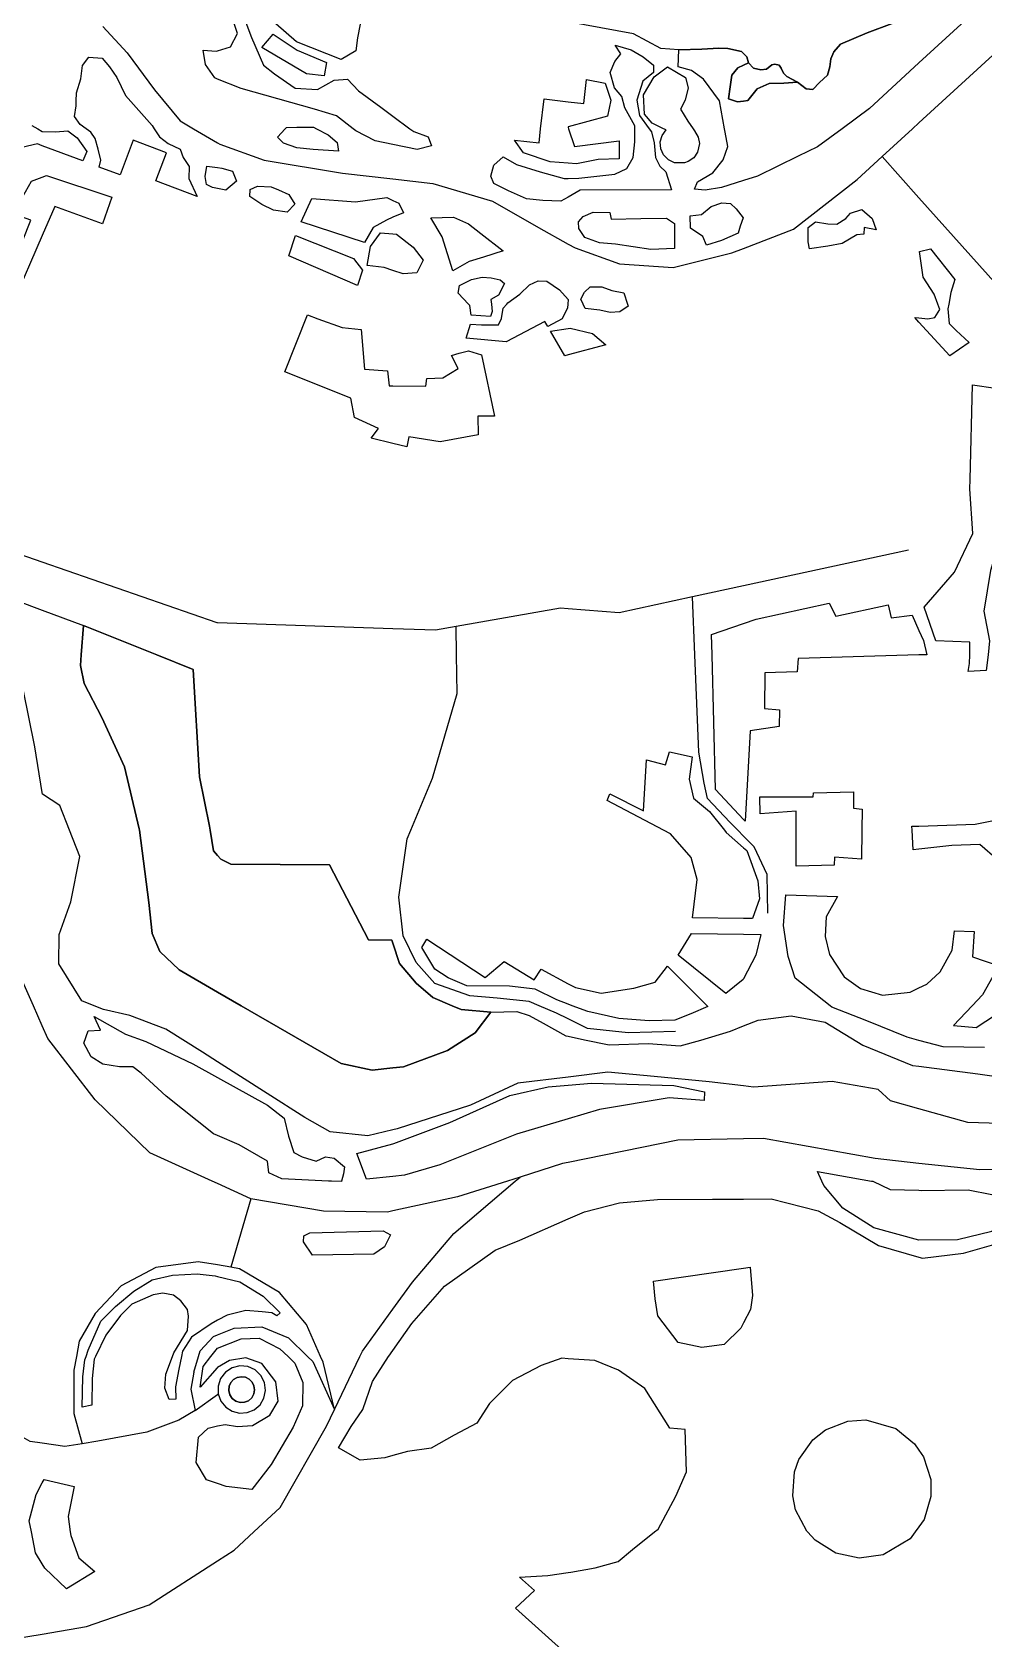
# Model space of a CAD drawing. Header units: millimetres. Extents: x 0 to 1153, y 0 to 888.
# Drawn here: x 268.3 to 431.1, y 311.7 to 586.5 of the extents above; entities that cross this region are included whole.
import ezdxf

# ---------------------------------------------------------------- set-up
doc = ezdxf.new("R2010")
doc.units = ezdxf.units.MM

msp = doc.modelspace()

# ---------------------------------------------------------------- linework, layer by layer
at = {"layer": 'minor_roads'}
for points in [[(418.2086, 497.9014, 3.7428), (390, 491.8123, 4.0293), (381.2449, 489.9224, 4.1709), (368.7127, 487.222, 4.3789), (360, 487.8853, 4.5375), (358.692, 487.9849, 4.5612), (340.8238, 484.8383, 4.8756), (337.2838, 484.2216, 4.94), (330, 484.4677, 5.0736), (300, 485.4812, 5.5013), (299.9128, 485.4842, 5.5022), (270, 495.856, 5.7369), (266.2249, 497.1649, 5.7409), (262.884, 501.0803, 5.7374), (256.9336, 505.3248, 5.7494)], [(394.1184, 435.8444, 4.3487), (394.0387, 442.4427, 4.2377), (391.8262, 447.1528, 4.1782), (390, 449.0104, 4.1633), (389.0271, 450, 4.1663), (387.6658, 451.3847, 4.1848), (383.8473, 455.4638, 4.2341), (383.2393, 458.0451, 4.2282), (382.3289, 463.3712, 4.2086), (381.65, 480, 4.1036), (381.2449, 489.9224, 4.1709)], [(378.3519, 415.5841, 4.8679), (370.2534, 415.3759, 4.9772), (363.3091, 416.0921, 5.0669), (360, 417.7407, 5.1074), (357.9946, 418.7399, 5.1277), (355.0244, 420, 5.1609), (353.3274, 420.72, 5.1741), (347.8277, 421.2793, 5.2359), (343.133, 421.6616, 5.2905), (337.1733, 423.8247, 5.3522), (333.9801, 427.4038, 5.3767), (331.7655, 431.9466, 5.3889), (331.0306, 438.5529, 5.3745), (332.4544, 448.5152, 5.3086), (333.0715, 450, 5.2901), (336.7848, 458.9347, 5.1367), (341.0042, 473.379, 4.926), (340.9, 480, 4.8691), (340.8238, 484.8383, 4.8756)]]:
    msp.add_polyline3d(points, dxfattribs=at)
at = {"layer": 'parks'}
for points in [[(440.4175, 600, 5.0707), (420, 581.2703, 4.8309), (411.5183, 573.4897, 4.8128), (406.8436, 570, 4.8182), (402.6629, 566.8791, 4.8138), (399.3192, 565.3122, 4.8234), (392.3649, 561.9121, 4.8425), (390, 561.1588, 4.8546), (386.2114, 559.9519, 4.8824), (383.3924, 559.4751, 4.909), (381.6046, 559.6734, 4.9321), (382.1235, 560.9401, 4.9415), (384.707, 562.4326, 4.9307), (386.5169, 564.7057, 4.9393), (387.3198, 566.9911, 4.9597), (386.8381, 569.4408, 4.996), (386.7381, 570, 5.0042), (385.8802, 574.7953, 5.0484), (383.1119, 578.49, 5.1017), (381.0757, 579.9457, 5.1308), (378.7896, 580.5682, 5.156), (378.9369, 583.4841, 5.1739), (382.8302, 583.5855, 5.1401), (385.7416, 583.7824, 5.1158), (387.2835, 583.7358, 5.1019), (389.6425, 583.1961, 5.0768), (390, 582.8503, 5.0709), (390.5667, 582.3021, 5.0624), (390.8261, 581.2861, 5.0524), (390, 580.9014, 5.0557), (389.0177, 580.4439, 5.0612), (387.9794, 579.1835, 5.0611), (387.6991, 577.1613, 5.0484), (387.4186, 575.1205, 5.0357), (388.9466, 574.5908, 5.0167), (390, 574.7309, 5.0074), (390.7397, 574.8292, 5.002), (392.2986, 576.8452, 5.0052), (394.3556, 577.7588, 4.9961), (396.9056, 577.8114, 4.976), (399.1935, 577.988, 4.9592), (400.6815, 576.7992, 4.9364), (401.8152, 576.7018, 4.9262), (402.9566, 577.9052, 4.9283), (404.3705, 579.161, 4.9291), (404.7717, 580.615, 4.9401), (404.9236, 581.9326, 4.9518), (405.4499, 583.1528, 4.9598), (406.6011, 584.4954, 4.9647), (411.116, 586.4291, 4.9527), (415.387, 588.0219, 4.9407)], [(325.3621, 592.916, 5.513), (323.9219, 585.5464, 5.511), (323.6634, 583.3473, 5.5098), (321.168, 581.8723, 5.5191), (313.508, 584.8459, 5.555), (309.9652, 587.9368, 5.5725)], [(297.5151, 583.4328, 5.6295), (299.7665, 583.2475, 5.6138), (300, 583.3209, 5.6122), (302.2134, 584.0168, 5.603), (303.3836, 586.2699, 5.5993), (302.5979, 588.6954, 5.604)], [(304.651, 588.6239, 5.5953), (305.7968, 585.5808, 5.5886), (307.8336, 580.8914, 5.5767), (309.7658, 579.4184, 5.5671), (313.3004, 576.9688, 5.5495), (317.1174, 576.718, 5.5321), (319.9501, 578.3283, 5.521), (322.2215, 578.4679, 5.511), (324.0833, 576.4661, 5.5006), (327.9416, 573.6873, 5.48), (330, 572.1568, 5.4688), (332.9008, 570, 5.4482), (333.5571, 569.512, 5.4406), (336.0158, 568.6273, 5.4186), (336.5962, 567.0591, 5.403), (334.1592, 566.4476, 5.4142), (330, 567.3017, 5.4472), (326.9445, 567.9291, 5.4661), (323.6726, 569.6321, 5.4931), (323.1984, 570, 5.4978), (320.3632, 572.1998, 5.5131), (316.5888, 573.3328, 5.5315), (304.0207, 576.8772, 5.591), (300, 578.5002, 5.6098), (299.5114, 578.6975, 5.6131), (297.9166, 580.9655, 5.625), (297.5151, 583.4328, 5.6295)], [(307.5588, 583.924, 5.5799), (309.5206, 586.2046, 5.5731), (313.6349, 583.4506, 5.5533), (318.66, 581.336, 5.5296), (318.2405, 579.0366, 5.5293), (315.2159, 579.3893, 5.543), (307.5588, 583.924, 5.5799)], [(346.755, 561.8901, 5.2938), (347.2811, 563.7514, 5.3061), (348.8328, 565.1728, 5.308), (351.1186, 563.8721, 5.2814), (355.1954, 562.6332, 5.2426), (359.2893, 561.4869, 5.2038), (360, 561.5017, 5.199), (361.8314, 561.5397, 5.1786), (367.9695, 562.2271, 5.1164), (370.0355, 563.2148, 5.1038), (371.0891, 565.079, 5.1124), (371.3696, 567.7796, 5.1388), (371.3966, 570, 5.1628), (371.4026, 570.4924, 5.1656), (369.6659, 573.5799, 5.2007), (369.1702, 575.5373, 5.2165), (367.8932, 576.993, 5.2368), (367.1739, 579.6221, 5.2576), (367.9477, 581.4804, 5.2605), (368.9951, 582.8336, 5.2585), (368.0059, 584.2952, 5.2752), (370.7851, 583.4809, 5.2462), (372.8244, 582.2761, 5.2209), (374.5977, 580.8886, 5.1965), (374.5823, 579.6158, 5.1888), (372.7821, 578.1323, 5.1967), (371.7119, 574.9024, 5.1881), (372.2076, 572.2853, 5.1679), (373.8252, 570, 5.1377), (374.2111, 569.4548, 5.1276), (374.6997, 567.5719, 5.1012), (374.9095, 565.1069, 5.071), (375.6742, 563.583, 5.0452), (376.6695, 562.6231, 5.0231), (377.6553, 559.5634, 4.9764), (362.0544, 559.502, 5.156), (360, 558.3238, 5.1685), (358.7225, 557.5912, 5.1707), (355.647, 557.7029, 5.194), (352.8456, 558.0064, 5.217), (349.7855, 559.3909, 5.2512), (347.2509, 560.6111, 5.2795), (346.755, 561.8901, 5.2938)], [(275.5274, 572.0943, 5.7509), (275.7896, 573.9403, 5.7543), (275.8231, 574.7204, 5.7562), (275.8406, 576.1604, 5.76), (276.6125, 578.5205, 5.7613), (276.896, 580.8029, 5.7653), (277.9524, 582.2396, 5.7618), (280.2597, 582.0443, 5.7457), (281.4966, 580.5797, 5.7341), (282.7536, 578.7897, 5.7221), (284.2506, 575.7144, 5.7064), (288.7914, 570.5672, 5.6704), (289.1578, 570, 5.6675), (290.0621, 568.6004, 5.6558), (291.5671, 567.4856, 5.6417), (293.6174, 566.5315, 5.6249), (294.1113, 565.0852, 5.6147), (295.1154, 563.5398, 5.6007), (295.0907, 561.5052, 5.5906), (296.5233, 558.3842, 5.5653), (289.4191, 561.0631, 5.6247), (291.26, 565.8911, 5.6359), (285.5798, 568.0323, 5.6794), (283.3099, 562.1037, 5.6682), (279.7139, 563.4483, 5.6961), (280.0483, 564.6522, 5.6987), (279.5516, 566.5259, 5.709), (279.0618, 568.316, 5.7187), (278.2921, 569.4218, 5.7273), (277.4995, 570, 5.734), (276.5176, 570.7164, 5.7415), (275.5274, 572.0943, 5.7509)], [(372.8497, 575.8085, 5.1823), (374.6769, 578.8527, 5.1833), (376.9997, 580.5899, 5.1726), (380.0467, 578.7874, 5.1325), (380.5363, 576.9881, 5.1157), (379.999, 574.8668, 5.1066), (379.2134, 573.3524, 5.1042), (380.4672, 571.3022, 5.0778), (381.3462, 570, 5.0599), (381.6055, 569.6158, 5.0526), (382.2244, 568.5862, 5.0336), (382.4424, 567.4499, 5.0174), (382.1289, 565.9856, 5.0029), (381.4541, 565.046, 4.9988), (380.495, 564.3793, 5.0013), (379.909, 564.1634, 5.0052), (378.1831, 564.1937, 5.0246), (377.1263, 564.699, 5.0421), (376.3052, 565.5267, 5.0606), (375.8225, 566.5826, 5.0779), (375.7407, 567.7451, 5.0921), (376.066, 568.8654, 5.1015), (376.7327, 569.7958, 5.1053), (376.31, 570, 5.112), (374.3253, 570.9587, 5.1384), (373.0654, 572.5072, 5.1605), (372.8497, 575.8085, 5.1823)], [(350.778, 568.0669, 5.3207), (354.9918, 567.579, 5.2894), (355.2706, 570, 5.3099), (355.8584, 575.1043, 5.3271), (360, 574.63, 5.3017), (362.666, 574.3247, 5.274), (363.1315, 578.4261, 5.2894), (366.2963, 577.7744, 5.2562), (367.2761, 574.882, 5.2315), (366.7318, 572.1753, 5.2225), (360, 570.3368, 5.2822), (359.9562, 570.3249, 5.2824), (360, 570.192, 5.2816), (360.0634, 570, 5.28), (361.0584, 566.9849, 5.2404), (368.7339, 567.9138, 5.1682), (368.6968, 564.8572, 5.1361), (365.1147, 564.7148, 5.1739), (361.4141, 564.0257, 5.2077), (360, 564.116, 5.2241), (356.9181, 564.3127, 5.2466), (352.334, 565.8923, 5.2913), (350.778, 568.0669, 5.3207)], [(268.2283, 570.5756, 5.7956), (269.2252, 570, 5.7842), (270, 569.5526, 5.7754), (270.0695, 569.5125, 5.7749), (272.243, 569.486, 5.7623), (274.3626, 569.6275, 5.7506), (275.9629, 568.4744, 5.7374), (277.6445, 566.1124, 5.7188), (276.9534, 564.4854, 5.7171), (270, 567.097, 5.7678), (269.1808, 567.4047, 5.7765), (266.5117, 566.7681, 5.7994)], [(310.2409, 568.5409, 5.5493), (311.5901, 570, 5.5517), (311.7958, 570.2225, 5.551), (313.5869, 570.2936, 5.5427), (316.3996, 570.2595, 5.5296), (316.9017, 570, 5.527), (318.941, 568.9463, 5.5108), (320.4598, 567.6548, 5.4952), (320.6971, 566.1373, 5.4841), (316.3532, 566.441, 5.5071), (313.5436, 566.7353, 5.5225), (311.2514, 567.5158, 5.5383), (310.2409, 568.5409, 5.5493)], [(297.8758, 561.8244, 5.5745), (298.1611, 563.605, 5.5822), (300, 563.3772, 5.5695), (300.7386, 563.2856, 5.5653), (302.5462, 562.7433, 5.5532), (303.2444, 561.0065, 5.54), (301.4358, 559.4953, 5.5409), (300, 559.7742, 5.5499), (299.1396, 559.9414, 5.5564), (298.123, 560.4648, 5.5657), (297.8758, 561.8244, 5.5745)], [(256.0392, 534.9587, 5.781), (259.6417, 533.4932, 5.7538), (262.2615, 540, 5.7418), (268.0555, 554.3909, 5.745), (265.0394, 555.4404, 5.7742), (266.6488, 558.32, 5.77), (268.136, 561.0059, 5.7657), (270, 561.7247, 5.7512), (270.7054, 561.9968, 5.7476), (281.9051, 558.3018, 5.6617), (280.3151, 553.7308, 5.6544), (272.1676, 556.7104, 5.7211), (270, 551.7137, 5.7203), (264.9185, 540, 5.722), (261.7581, 532.7148, 5.7382), (260.332, 529.1361, 5.7441), (257.5428, 531.1028, 5.7652), (256.0392, 534.9587, 5.781)], [(305.5224, 558.4049, 5.5133), (305.5528, 559.5939, 5.52), (306.8226, 560.1732, 5.5168), (309.1468, 560.052, 5.504), (310.4192, 559.5348, 5.4943), (312.1919, 558.7513, 5.4804), (313.203, 557.1222, 5.465), (311.9071, 555.707, 5.4633), (309.5859, 556.0697, 5.478), (307.5755, 557.0233, 5.4944), (305.5224, 558.4049, 5.5133)], [(314.3167, 554.0702, 5.4401), (316.1478, 558.0899, 5.4554), (323.5812, 557.5071, 5.4123), (328.9367, 558.2412, 5.389), (330, 557.7346, 5.3798), (331.0185, 557.2495, 5.369), (331.8139, 555.623, 5.3515), (330, 554.8496, 5.3595), (328.8897, 554.3762, 5.3623), (326.6046, 553.1124, 5.3661), (325.1189, 550.5473, 5.3569), (314.3167, 554.0702, 5.4401)], [(361.7405, 554.0607, 5.1063), (362.5514, 555.0172, 5.1059), (364.2621, 555.7119, 5.0922), (367.0988, 555.6775, 5.0578), (367.3249, 554.5597, 5.0434), (372.4249, 554.6557, 4.9826), (376.7969, 554.6862, 4.9299), (378.1686, 553.7868, 4.9027), (378.1886, 549.5122, 4.8524), (374.1503, 549.3197, 4.9016), (368.0882, 550.2854, 4.989), (365.3412, 550.4674, 5.0256), (362.835, 551.3899, 5.0664), (361.8067, 552.9263, 5.0943), (361.7405, 554.0607, 5.1063)], [(380.854, 555.1201, 4.8859), (382.7907, 555.3382, 4.8652), (384.4294, 556.6842, 4.8623), (386.2991, 557.3026, 4.8479), (387.7523, 557.2014, 4.8294), (388.7085, 556.307, 4.8065), (389.9045, 554.7593, 4.772), (389.3994, 553.3159, 4.7593), (389.0651, 552.112, 4.7478), (386.2208, 550.8642, 4.7673), (383.6219, 550.0781, 4.7902), (382.9924, 551.5446, 4.8162), (380.9005, 553.0195, 4.8601), (380.854, 555.1201, 4.8859)], [(401.0193, 550.6566, 4.6108), (401.0651, 553.1091, 4.6434), (402.2834, 554.0607, 4.6445), (404.389, 553.7099, 4.6197), (405.9228, 553.6541, 4.6043), (407.4692, 554.6389, 4.603), (408.2875, 555.5581, 4.6077), (410.2371, 556.1756, 4.5977), (412.0088, 554.6581, 4.56), (412.6722, 552.6894, 4.5265), (410.6313, 553.1044, 4.5518), (410.5934, 551.9527, 4.5363), (409.3693, 551.8468, 4.5466), (406.8416, 550.3443, 4.5504), (404.4149, 549.9184, 4.5681), (401.2444, 549.4459, 4.5924), (401.0193, 550.6566, 4.6108)], [(336.5027, 554.7669, 5.3102), (340.3882, 554.887, 5.2821), (342.9555, 553.7221, 5.2534), (345.0455, 552.0892, 5.224), (348.8858, 549.1434, 5.1688), (345.4759, 548.0512, 5.1869), (343.045, 547.2817, 5.2002), (340.2766, 545.6985, 5.2101), (338.3974, 551.5288, 5.2709), (336.5027, 554.7669, 5.3102)], [(312.216, 548.2417, 5.4161), (313.3452, 551.7218, 5.431), (323.2712, 547.7821, 5.3489), (324.7977, 545.8123, 5.3267), (323.9106, 543.1841, 5.3143), (312.216, 548.2417, 5.4161)], [(325.5988, 546.6295, 5.3275), (326.1573, 549.8378, 5.3462), (327.8803, 552.2049, 5.3527), (330, 552.0272, 5.3396), (330.6028, 551.9767, 5.3346), (333.4768, 549.7488, 5.2961), (335.16, 547.5262, 5.2661), (334.1023, 545.3275, 5.2584), (331.7271, 545.1891, 5.2771), (330, 545.755, 5.2955), (328.4873, 546.2506, 5.3079), (325.5988, 546.6295, 5.3275)], [(419.2836, 537.7233, 4.2492), (420, 537.6426, 4.2406), (421.5023, 537.4733, 4.2378), (422.7198, 537.7001, 4.2413), (423.5436, 539.0653, 4.2627), (423.2151, 540, 4.2775), (422.6089, 541.7249, 4.3024), (420.694, 544.6194, 4.3433), (420.0996, 548.9846, 4.4044), (421.9672, 549.4358, 4.4124), (426.1233, 544.1911, 4.3385), (425.4415, 542.0157, 4.3064), (425.1001, 540, 4.2769), (424.9594, 539.1689, 4.264), (425.1692, 536.704, 4.2256), (426.3372, 535.4819, 4.2066), (428.6062, 533.4472, 4.1756), (425.2535, 531.1371, 4.1389), (420, 536.9329, 4.2293), (419.2836, 537.7233, 4.2492)], [(341.141, 541.8597, 5.1723), (341.4052, 543.2131, 5.1809), (343.4633, 544.2102, 5.1716), (345.2664, 544.6157, 5.1599), (346.7996, 544.5135, 5.1462), (348.3216, 544.1512, 5.1303), (349.0975, 543.5471, 5.1186), (348.042, 541.5249, 5.1101), (346.7542, 540.7786, 5.1149), (346.8424, 540, 5.1075), (346.9852, 538.7409, 5.094), (346.7191, 537.8892, 5.0881), (343.389, 538.097, 5.1205), (343.1458, 539.7911, 5.138), (342.9433, 540, 5.1417), (341.141, 541.8597, 5.1723)], [(342.5422, 534.1767, 5.0932), (343.2828, 536.5929, 5.1078), (345.1676, 536.4864, 5.0891), (348.0842, 536.451, 5.0613), (348.5852, 537.5599, 5.0677), (348.8465, 539.3315, 5.0832), (349.4795, 540, 5.0844), (349.6641, 540.195, 5.0845), (351.7124, 541.7033, 5.0801), (353.3542, 543.3002, 5.0804), (354.8253, 544.0071, 5.0744), (356.3505, 543.905, 5.0606), (358.5223, 542.429, 5.0283), (359.9966, 540.7664, 4.9997), (359.9222, 540, 4.993), (359.8596, 539.3557, 4.9858), (358.9501, 537.5083, 4.9717), (356.4801, 536.1538, 4.9789), (355.9871, 537.0147, 4.9934), (349.3594, 533.5271, 5.0195), (342.5422, 534.1767, 5.0932)], [(362.1711, 540.8236, 4.9704), (362.7611, 542.0244, 4.9743), (363.7476, 542.9695, 4.9704), (365.7378, 542.9825, 4.9437), (367.424, 542.3209, 4.914), (369.4813, 541.9428, 4.8821), (370.1087, 540, 4.8526), (370.2284, 539.6293, 4.8462), (368.8343, 538.6798, 4.8534), (367.1703, 538.5421, 4.8748), (365.3933, 538.9725, 4.9049), (362.8871, 539.2353, 4.943), (362.5424, 540, 4.9572), (362.1711, 540.8236, 4.9704)], [(311.4793, 528.4029, 5.3292), (315.3864, 538.1864, 5.3385), (317.16, 537.4772, 5.3237), (321.3379, 536.0047, 5.2883), (324.5623, 535.6496, 5.264), (325.1353, 528.8781, 5.2207), (329.0562, 528.6167, 5.1874), (329.3445, 526.0393, 5.1683), (330, 526.0313, 5.1626), (335.6572, 525.9626, 5.0979), (335.7853, 527.2991, 5.1068), (338.5519, 527.4141, 5.077), (341.1606, 528.9993, 5.0618), (340.0127, 531.2154, 5.093), (341.3123, 531.6178, 5.083), (342.9313, 531.9976, 5.0697), (345.1446, 531.3017, 5.0405), (347.3673, 520.8583, 4.9149), (344.5301, 520.8557, 4.9497), (344.6108, 517.6303, 4.9187), (338.0588, 516.4277, 4.9934), (332.7228, 517.3009, 5.0696), (332.3667, 515.6141, 5.0623), (330, 516.1897, 5.0975), (326.2948, 517.091, 5.1406), (327.5535, 518.7389, 5.1382), (323.4208, 520.6383, 5.189), (322.7735, 523.9262, 5.2129), (311.4793, 528.4029, 5.3292)], [(356.9423, 535.3863, 4.9656), (360, 535.8513, 4.9419), (360.3371, 535.9025, 4.9378), (364.1299, 534.9644, 4.8726), (366.4483, 533.05, 4.8157), (360, 531.3385, 4.887), (359.3846, 531.1752, 4.8914), (356.9423, 535.3863, 4.9656)], [(420.8872, 488.1401, 3.6629), (426.0913, 494.1725, 3.7174), (429.2321, 500.7503, 3.7649), (428.7015, 508.3948, 3.8074), (428.7434, 510, 3.8167), (429.1654, 526.1927, 4.0649), (433.1146, 525.6336, 4.0597), (438.1342, 517.786, 3.9493), (435.0316, 510, 3.8295), (434.9688, 509.8425, 3.8285), (433.8224, 499.6724, 3.7714), (432.2244, 494.4418, 3.7382), (431.1172, 487.5048, 3.696), (432.0782, 482.4011, 3.6714), (431.8109, 480, 3.657), (431.5131, 477.3252, 3.6779), (428.4424, 477.1767, 3.6668), (428.6584, 478.5121, 3.6564), (428.6764, 480, 3.644), (428.7033, 482.2098, 3.6568), (422.8635, 482.4015, 3.6346), (420.8872, 488.1401, 3.6629)], [(261.6159, 490.7816, 5.7714), (270, 487.6527, 5.7741), (277.0582, 485.0186, 5.7196), (276.6685, 480, 5.746), (276.5276, 478.1861, 5.7505), (277.1532, 475.0843, 5.7508), (280.1839, 469.3142, 5.7408), (284.0775, 460.8855, 5.7435), (286.6096, 450.2618, 5.7746), (286.6432, 450, 5.7756), (288.2228, 437.6701, 5.6793), (288.8296, 432.3569, 5.6393), (290.1186, 429.2656, 5.6167), (293.4052, 426.1314, 5.596), (300, 422.3275, 5.5774), (304.0353, 420, 5.5493), (321.1507, 410.1278, 5.3696), (326.4593, 408.9668, 5.3519), (330, 409.3566, 5.3534), (331.7811, 409.5526, 5.3419), (339.3593, 412.3318, 5.3011), (344.0476, 415.369, 5.2725), (346.7514, 418.8672, 5.2559), (351.2125, 418.9895, 5.205), (353.3142, 418.3228, 5.1808), (355.7276, 416.9926, 5.1548), (359.5779, 414.8644, 5.1188), (360, 414.7728, 5.1149), (362.7982, 414.1656, 5.0804), (366.9996, 413.3154, 5.0304), (373.644, 413.5599, 4.945), (379.1456, 413.1586, 4.8788), (382.7052, 414.0817, 4.8249), (387.7511, 415.6372, 4.7418), (390, 416.5304, 4.7007), (392.4732, 417.5126, 4.6649), (398.1485, 418.2521, 4.6009), (403.9619, 417.2058, 4.56), (410.3875, 413.253, 4.5587), (418.9208, 409.7857, 4.5384), (420, 409.6467, 4.5315), (430.0761, 408.3493, 4.547), (436.0596, 407.4776, 4.5568)], [(384.4994, 483.49, 4.0727), (390, 485.3766, 3.9853), (392.1395, 486.1105, 3.9658), (404.6486, 488.8762, 3.8409), (405.7478, 486.6049, 3.8133), (414.7145, 488.5589, 3.7231), (415.2389, 486.3317, 3.7028), (418.817, 486.7993, 3.6648), (420, 484.1902, 3.6346), (420.7785, 482.4733, 3.6267), (421.3242, 480.0321, 3.6136), (420.2417, 480, 3.6089), (420, 479.9928, 3.608), (399.3305, 479.3793, 3.8471), (399.1832, 477.1231, 3.8653), (393.6504, 476.9302, 3.9282), (393.5761, 470.8169, 3.971), (396.1312, 470.6186, 3.9452), (396.0962, 467.7385, 3.9659), (391.1322, 466.9997, 4.0225), (390.2652, 451.5483, 4.1337), (390, 451.8342, 4.1343), (385.2007, 457.0085, 4.1962), (384.5918, 480, 4.0489), (384.4994, 483.49, 4.0727)], [(439.3538, 399.7066, 4.6712), (428.3444, 399.9982, 4.6795), (420, 402.3384, 4.6509), (415.1147, 403.7084, 4.6662), (413.0365, 405.6571, 4.6522), (405.1334, 407.054, 4.6951), (391.679, 406.0838, 4.8171), (390, 406.2828, 4.8281), (384.0816, 406.9845, 4.8816), (374.7102, 407.9067, 4.9732), (366.7831, 408.6442, 5.0554), (360, 407.8016, 5.1325), (351.3832, 406.7312, 5.1905), (343.2495, 402.9646, 5.2261), (330.741, 398.9352, 5.2484), (330, 398.7554, 5.249), (325.7072, 397.714, 5.2292), (319.2503, 398.4243, 5.2237), (314.9086, 400.893, 5.2487), (308.4851, 405.0039, 5.3029), (300, 410.4197, 5.395), (297.4141, 412.0703, 5.42), (291.1404, 416.012, 5.4801), (285.0148, 418.3351, 5.5124), (280.4877, 419.3566, 5.5242), (278.9054, 420, 5.5336), (276.7897, 420.8604, 5.5383), (272.8227, 427.19, 5.5932), (272.8834, 432.1791, 5.6405), (274.9016, 437.7855, 5.6919), (276.45, 445.507, 5.7602), (274.666, 450, 5.8051), (272.9837, 454.2372, 5.8052), (270.0423, 456.1778, 5.8148), (270, 456.4396, 5.8149), (268.7342, 464.2778, 5.8084), (266.7601, 474.1327, 5.8045)], [(366.6441, 455.0967, 4.5829), (367.1295, 456.243, 4.564), (372.8881, 453.3111, 4.4709), (373.4096, 462.03, 4.3938), (376.6441, 461.1916, 4.3363), (377.3187, 463.4321, 4.3064), (381.2005, 462.5858, 4.2364), (380.6661, 458.7268, 4.2746), (381.426, 455.4933, 4.2825), (384.1556, 453.2114, 4.2436), (386.7159, 450, 4.2136), (387.0131, 449.6272, 4.2136), (390, 446.9959, 4.1976), (390.5319, 446.5273, 4.2007), (392.411, 441.3474, 4.2714), (392.7095, 438.2867, 4.3205), (391.5178, 434.9189, 4.389), (390, 434.9373, 4.403), (381.2336, 435.0438, 4.5558), (382.0565, 441.6033, 4.4394), (380.9993, 445.3608, 4.4016), (377.4996, 449.371, 4.4113), (376.3071, 450, 4.4264), (366.6441, 455.0967, 4.5829)], [(392.7857, 455.7455, 4.082), (401.9121, 455.709, 3.9954), (401.9527, 456.424, 3.9896), (408.8039, 456.5917, 3.9227), (408.8019, 453.7948, 3.9452), (410.2865, 453.6374, 3.9325), (410.2423, 450, 3.9625), (410.1827, 445.09, 4.0442), (405.5351, 445.3973, 4.0819), (405.5188, 444.0595, 4.1043), (398.979, 443.8601, 4.1681), (398.9806, 450, 4.0648), (398.9815, 453.2822, 4.0409), (392.8464, 452.8457, 4.1012), (392.7857, 455.7455, 4.082)], [(418.8021, 450.6906, 3.8787), (420, 450.7161, 3.8675), (421.584, 450.7498, 3.8715), (429.6357, 451.0609, 3.8905), (432.728, 451.6645, 3.8939), (434.5761, 450, 3.9125), (434.736, 449.856, 3.9151), (438.1385, 444.4253, 4.0046), (439.9197, 437.7599, 4.1064), (444.3536, 430.3839, 4.2194), (442.7328, 429.1957, 4.2348), (440.2146, 429.1333, 4.2333), (437.3877, 429.976, 4.218), (436.6224, 432.1132, 4.1853), (436.8235, 434.8519, 4.1446), (436.2098, 438.9386, 4.0825), (435.4295, 441.81, 4.0379), (433.4539, 444.9747, 3.9859), (430.4165, 447.5669, 3.939), (425.6273, 447.402, 3.9299), (420, 446.7805, 3.9263), (419.033, 446.6737, 3.9369), (418.8418, 450, 3.8844), (418.8021, 450.6906, 3.8787)], [(396.834, 433.73, 4.3587), (397.2329, 438.938, 4.2671), (406.0769, 438.6819, 4.1886), (404.1243, 435.1839, 4.2653), (403.9239, 431.8412, 4.3229), (404.6697, 428.7565, 4.3672), (407.197, 424.9626, 4.4059), (410.0097, 422.9492, 4.4119), (413.7523, 421.8259, 4.3938), (418.5135, 422.3163, 4.3392), (420, 423.0471, 4.3128), (421.3355, 423.7037, 4.3028), (423.6386, 425.7943, 4.2706), (425.6735, 429.4864, 4.2136), (426.0657, 432.8268, 4.1612), (429.4367, 432.6929, 4.1676), (429.136, 428.3386, 4.2349), (433.6652, 426.8341, 4.2619), (430.8558, 421.8784, 4.336), (429.0993, 420, 4.3646), (425.9327, 416.6138, 4.4177), (429.8124, 416.2508, 4.4234), (433.076, 418.4598, 4.3893)], [(378.79, 428.6248, 4.6947), (381.057, 432.3513, 4.6003), (390, 432.2077, 4.4495), (392.9468, 432.1604, 4.4222), (392.1047, 428.6304, 4.4902), (390, 424.5796, 4.5795), (389.9361, 424.4567, 4.5826), (386.9745, 422.1046, 4.6676), (378.79, 428.6248, 4.6947)], [(431.2337, 412.8512, 4.4763), (424.1139, 412.9377, 4.4767), (420, 414.0707, 4.4593), (417.9726, 414.629, 4.4687), (411.0536, 417.4356, 4.4893), (405.096, 419.7752, 4.5122), (404.8096, 420, 4.5118), (398.842, 424.6831, 4.4918), (397.5924, 428.3965, 4.4414), (396.834, 433.73, 4.3587)], [(334.9701, 429.9563, 5.3506), (335.7949, 431.4052, 5.3313), (345.7691, 424.8446, 5.2336), (349.0306, 427.5368, 5.1677), (354.1715, 424.4173, 5.1274), (355.3525, 426.2427, 5.0934), (360, 423.747, 5.059), (361.2124, 423.0959, 5.0478), (365.6447, 422.1686, 4.9911), (371.1929, 422.9746, 4.8958), (374.8817, 423.9984, 4.8246), (376.985, 426.7512, 4.7517), (383.7764, 420, 4.7497), (383.9025, 419.8747, 4.7491), (380.9781, 418.6186, 4.8042), (378.2155, 417.5185, 4.8532), (373.8426, 417.4137, 4.9151), (368.6684, 417.7925, 4.9853), (363.3443, 418.9908, 5.0559), (360.6551, 420, 5.092), (360, 420.2459, 5.0989), (358.0219, 420.9882, 5.1145), (354.3198, 422.808, 5.1414), (349.9546, 423.3349, 5.1918), (342.6669, 423.4234, 5.2842), (339.4463, 424.7542, 5.3173), (337.1946, 426.2311, 5.3387), (334.9701, 429.9563, 5.3506)], [(277.1089, 413.5901, 5.4153), (277.8696, 415.6809, 5.4542), (279.973, 415.804, 5.4596), (278.8749, 418.1682, 5.5005), (284.2643, 415.1106, 5.4536), (287.7257, 413.8699, 5.4367), (295.7755, 410.0738, 5.3821), (300, 407.7327, 5.3478), (308.5645, 402.9865, 5.2719), (311.3668, 400.7781, 5.242), (312.1287, 397.7118, 5.1988), (313.0693, 394.8756, 5.1606), (314.4429, 394.1341, 5.1544), (316.8634, 393.3892, 5.1522), (318.4873, 394.1686, 5.1676), (319.9388, 393.9186, 5.169), (321.703, 392.4383, 5.157), (321.5285, 391.2325, 5.1418), (321.2053, 390, 5.1256), (321.1933, 389.9543, 5.1247), (319.4833, 389.9751, 5.1179), (318.978, 390, 5.1162), (310.9928, 390.3942, 5.0883), (308.7432, 391.3879, 5.0943), (308.52, 393.407, 5.1245), (303.7027, 396.1974, 5.1548), (300, 397.7885, 5.173), (299.2743, 398.1003, 5.1771), (291.1762, 404.4987, 5.2756), (286.9409, 408.4808, 5.3393), (285.4913, 409.5391, 5.3559), (283.2139, 409.5668, 5.3526), (280.3902, 410.0192, 5.3562), (278.3912, 411.2515, 5.3751), (277.1089, 413.5901, 5.4153)], [(323.8329, 394.7448, 5.191), (330, 396.3977, 5.2258), (330.1673, 396.4426, 5.2259), (339.7612, 400.0242, 5.2259), (350.0073, 404.6573, 5.196), (356.5864, 406.1105, 5.1578), (360, 406.3998, 5.1361), (363.9707, 406.7363, 5.0938), (378.0317, 406.3332, 4.9506), (383.2858, 405.2937, 4.9072), (383.2672, 403.7607, 4.923), (377.2871, 404.2515, 4.9755), (365.3624, 402.222, 5.0987), (360, 400.6429, 5.1506), (351.1497, 398.0367, 5.1822), (338.0511, 392.7972, 5.185), (331.9715, 391.022, 5.173), (330, 390.8032, 5.1707), (325.4812, 390.3017, 5.147), (323.8329, 394.7448, 5.191)], [(402.6282, 391.6132, 4.9329), (411.8793, 390, 4.9007), (412.0787, 389.9652, 4.8998), (415.0508, 388.5725, 4.8935), (420, 388.4262, 4.8668), (420.3875, 388.4148, 4.8662), (428.4044, 388.4847, 4.8509), (432.4468, 387.7015, 4.8507), (435.3478, 387.0345, 4.8516), (439.8045, 387.4542, 4.8396), (437.0124, 384.589, 4.8712), (432.4417, 381.3551, 4.9093), (426.5987, 379.9672, 4.9323), (420, 379.881, 4.9446), (419.9642, 379.8805, 4.9447), (412.3015, 381.99, 4.959), (406.9958, 385.3624, 4.9601), (403.7265, 389.2676, 4.9534), (403.3836, 390, 4.9511), (402.6282, 391.6132, 4.9329)], [(320.6952, 344.3643, 4.3428), (322.8419, 348.0457, 4.3993), (324.8269, 350.9207, 4.4469), (326.4917, 355.7324, 4.5231), (329.2629, 360, 4.6011), (329.2934, 360.047, 4.6021), (330, 361.0448, 4.6249), (333.2535, 365.6391, 4.7394), (338.8374, 372.0107, 4.8883), (347.496, 378.1962, 5.0239), (351.7046, 379.9012, 5.0621), (360, 383.539, 5.1249), (362.7766, 384.7565, 5.1267), (368.7814, 386.3004, 5.1167), (375.2698, 386.872, 5.0954), (384.6529, 386.9067, 5.0605), (390, 386.9308, 5.0405), (394.6994, 386.952, 5.0154), (402.7468, 384.9308, 4.984), (406.4629, 382.9436, 4.9784), (413.0483, 378.9889, 4.979), (420, 376.994, 4.9708), (420.6223, 376.8155, 4.9714), (427.6021, 377.6971, 4.9513), (433.6008, 379.399, 4.9253)], [(314.7219, 379.6073, 4.8956), (314.7343, 380.6292, 4.9156), (315.7633, 381.1278, 4.9302), (328.3072, 381.4864, 4.9966), (329.5775, 380.7927, 4.9897), (328.5299, 378.7704, 4.947), (326.7244, 377.5101, 4.9145), (316.2285, 377.3124, 4.8584), (314.7219, 379.6073, 4.8956)], [(276.8398, 351.346, 4.5873), (276.9345, 356.5112, 4.5908), (277.2895, 359.4153, 4.5907), (277.4947, 360, 4.5897), (277.8773, 361.09, 4.6016), (280.0397, 366.0629, 4.6568), (282.5073, 368.5324, 4.6802), (285.68, 371.1514, 4.707), (288.7889, 373.13, 4.7285), (292.2747, 373.8867, 4.7308), (296.4817, 374.1515, 4.7233), (299.5623, 373.7981, 4.7071), (300, 373.6938, 4.7037), (303.8337, 372.7799, 4.7052), (307.7758, 370.316, 4.6769), (310.7222, 367.4647, 4.6365), (310.1568, 366.9791, 4.6238), (309.2758, 367.4823, 4.6288), (307.6556, 367.66, 4.6233), (304.8289, 367.8616, 4.6116), (301.6625, 367.0823, 4.5782), (300, 366.1897, 4.5507), (298.8872, 365.5922, 4.5447), (295.5425, 363.2912, 4.5197), (293.9789, 360.8943, 4.4852), (293.8016, 360, 4.47), (293.3744, 357.8446, 4.4586), (292.7778, 354.7855, 4.4435), (292.8323, 352.6941, 4.4293), (291.7124, 352.6148, 4.4399), (290.9929, 354.5656, 4.4586), (291.1741, 356.9793, 4.4713), (292.2893, 360, 4.4811), (292.5128, 360.6055, 4.4904), (294.8291, 364.4335, 4.5457), (295.0192, 366.9215, 4.5914), (294.8732, 368.0569, 4.6135), (293.6841, 369.5209, 4.6462), (292.4813, 370.5019, 4.6691), (290.6314, 370.8496, 4.6827), (288.9893, 370.5444, 4.684), (285.3418, 368.9719, 4.6739), (283.3756, 366.9887, 4.6527), (280.8973, 363.6365, 4.6172), (279.1194, 360, 4.5778), (278.9057, 359.5629, 4.5787), (278.5538, 356.2593, 4.5765), (278.4979, 351.6604, 4.5705), (276.8398, 351.346, 4.5873)], [(360, 308.8716, 4.4795), (350.9557, 316.9475, 4.3983), (354.229, 319.9555, 4.4552), (351.6673, 322.2353, 4.4302), (356.5139, 322.511, 4.498), (360, 323.0335, 4.5484), (360.4131, 323.0954, 4.5547), (364.6182, 323.8621, 4.6197), (368.5235, 324.939, 4.6815), (370.9781, 326.9998, 4.726), (374.7762, 330, 4.7931), (375.3921, 330.4865, 4.8057), (378.3773, 336.0905, 4.8867), (380.2021, 340.259, 4.9368), (379.9705, 347.5096, 4.9814), (377.3841, 347.7548, 4.958), (373.0866, 354.5158, 4.9726), (368.593, 357.6368, 4.9667), (364.5693, 359.3025, 4.9556), (360, 359.6133, 4.9288), (358.9156, 359.6871, 4.9178), (355.3359, 358.439, 4.8633), (350.4621, 355.915, 4.777), (346.5218, 351.9487, 4.6797), (344.371, 348.5833, 4.609), (340.478, 346.5399, 4.5331), (336.5591, 344.3388, 4.4529), (332.4998, 343.7284, 4.3924), (330, 343.0435, 4.3502), (328.6026, 342.6607, 4.3408), (324.3857, 342.2381, 4.3239), (320.6952, 344.3643, 4.3428)], [(267.7883, 331.9149, 4.7483), (268.9778, 336.4071, 4.7086), (270, 338.3791, 4.6795), (270.3036, 338.9649, 4.6741), (275.4681, 337.787, 4.5969), (274.4306, 332.6426, 4.6129), (274.7962, 330, 4.6064), (274.8787, 329.4035, 4.6101), (276.2863, 325.5395, 4.617), (279.0155, 323.2297, 4.584), (274.128, 320.2414, 4.7041), (270.4391, 323.8172, 4.7432), (270, 324.5392, 4.7448), (268.8564, 326.4196, 4.7576), (268.1605, 330, 4.7424), (267.7883, 331.9149, 4.7483)]]:
    msp.add_polyline3d(points, dxfattribs=at)
at = {"layer": 'paths'}
for points in [[(280.3818, 587.488, 5.7572), (284.5307, 582.9774, 5.7184), (289.185, 576.6487, 5.6771), (293.5882, 571.3637, 5.6437), (295.9017, 570, 5.629), (300, 567.5842, 5.5924), (300.3806, 567.3599, 5.5894), (307.9719, 564.6473, 5.5371), (321.3469, 562.394, 5.4563), (330, 561.4117, 5.4057), (336.8378, 560.6354, 5.3525), (347.0628, 557.6306, 5.2555), (354.8957, 553.0939, 5.1572), (360, 550.2639, 5.091), (361.1671, 549.6168, 5.0699), (368.7584, 546.9042, 4.9446), (377.9494, 546.2722, 4.8175), (387.9775, 548.7615, 4.7182), (390, 549.5372, 4.7024), (398.5441, 552.8145, 4.6635), (409.4205, 561.324, 4.676), (413.6959, 565.2491, 4.6905), (418.8855, 570, 4.7093), (420, 571.0203, 4.7111), (450, 598.4842, 5.0664)], [(413.6959, 565.2491, 4.6905), (420, 558.195, 4.5336), (436.2606, 540, 4.274), (447.7975, 527.0908, 4.0921), (444.7609, 521.8498, 4.0161), (440.9209, 512.3163, 3.8747), (440.1826, 510, 3.8399), (438.661, 505.226, 3.8127), (437.0203, 498.4535, 3.7739), (435.6917, 491.0546, 3.7312), (434.9634, 482.4125, 3.6829), (434.9341, 480, 3.67), (434.851, 473.1497, 3.7253), (434.9503, 472.1171, 3.734), (435.6652, 463.8571, 3.8034), (438.9502, 452.6947, 3.9027), (440.0639, 450, 3.927), (444.9828, 438.098, 4.11), (450, 428.5109, 4.2514), (451.6532, 425.352, 4.3154), (455.1003, 420, 4.4258), (469.0437, 398.3519, 4.7985)], [(439.7097, 392.1572, 4.7838), (430.4039, 391.8985, 4.8036), (420, 393.0301, 4.803), (412.5174, 393.844, 4.8378), (393.4105, 397.3004, 4.9163), (390, 397.2253, 4.9407), (378.7252, 396.977, 5.025), (360, 393.2035, 5.1694), (359.0247, 393.007, 5.1706), (351.7477, 390.6888, 5.174), (349.5743, 390, 5.1724), (341.0452, 387.2971, 5.1284), (330, 384.9092, 5.0682), (329.0816, 384.7106, 5.0603), (318.1342, 384.8437, 5.0132), (305.7166, 386.9831, 4.9998), (300, 389.5841, 5.0276), (299.0859, 390, 5.0343), (288.4057, 394.8594, 5.099), (279.061, 403.8934, 5.2437), (270.9806, 414.3708, 5.42), (270, 416.582, 5.4587), (268.4843, 420, 5.5124), (264.6876, 428.5619, 5.5748)], [(277.5901, 313.7971, 4.6886), (288.321, 317.5414, 4.4413), (300, 325.0288, 4.1728), (302.8439, 326.8521, 4.163), (306.2196, 330, 4.1517), (310.6932, 334.1717, 4.1989), (318.6386, 348.0875, 4.3844), (320.008, 350.9514, 4.4269), (324.3369, 360, 4.5713), (324.7724, 360.9103, 4.5912), (330, 368.1156, 4.7563), (333.3395, 372.7186, 4.8635), (340.4257, 381.0418, 5.034), (350.9394, 390, 5.173), (351.7477, 390.6888, 5.174)], [(305.7166, 386.9831, 4.9998), (302.2657, 375.2799, 4.7476)], [(320.008, 350.9514, 4.4269), (318.0519, 359.0035, 4.5208), (317.6181, 360, 4.5308), (315.2374, 365.4678, 4.6229), (310.6208, 370.9598, 4.705), (303.773, 375.02, 4.7501), (302.2657, 375.2799, 4.7476), (300, 375.6566, 4.7437), (296.6586, 376.2122, 4.7626), (289.4134, 375.1945, 4.7617), (283.4852, 372.0608, 4.7293), (279.0723, 367.3476, 4.6799), (276.3454, 362.614, 4.6321), (275.8461, 360, 4.6018), (275.398, 357.6543, 4.6044), (275.4195, 350.2204, 4.6018)], [(295.9572, 357.3021, 4.4335), (296.7349, 360, 4.4485), (297.0169, 360.9782, 4.4654), (299.2925, 363.4315, 4.4989), (300, 363.7169, 4.5003), (302.8263, 364.8567, 4.5397), (307.5599, 365.0501, 4.5708), (312.141, 363.2103, 4.5608)], [(312.141, 363.2103, 4.5608), (315.3996, 360, 4.5174), (316.2951, 359.1178, 4.5119), (320.008, 350.9514, 4.4269)], [(295.9572, 357.3021, 4.4335), (295.4505, 354.4092, 4.416), (296.1893, 350.7484, 4.3808), (293.3882, 349.1192, 4.3996), (287.9048, 347.0766, 4.4514), (279.5341, 345.515, 4.5487), (276.8436, 345.0831, 4.582), (273.8886, 344.5987, 4.6196), (270, 345.1458, 4.6687), (267.9606, 345.4327, 4.7154), (266.7222, 346.1168, 4.7424), (263.6812, 347.7613, 4.8072)], [(303.7947, 358.3963, 4.4316), (302.4798, 358.0498, 4.4207), (301.3358, 357.2925, 4.4072), (300.5074, 356.2061, 4.3926), (300.0919, 354.901, 4.3785), (300.124, 353.5997, 4.3668), (300.5727, 352.377, 4.3576), (301.3833, 351.345, 4.3516), (302.4776, 350.6348, 4.3495), (303.7524, 350.3127, 4.3517), (305.0642, 350.399, 4.3579), (306.2689, 350.8861, 4.3679), (307.2623, 351.7382, 4.3811), (307.9313, 352.8637, 4.3961), (308.2114, 354.2076, 4.4118), (308.02, 355.5573, 4.4253), (307.4033, 356.7635, 4.4349), (306.4077, 357.7048, 4.4393), (305.1679, 358.2774, 4.4382), (303.7947, 358.3963, 4.4316)], [(296.1893, 350.7484, 4.3808), (300, 353.5098, 4.3653), (300.124, 353.5997, 4.3668)], [(275.4195, 350.2204, 4.6018), (276.8436, 345.0831, 4.582)], [(222.0467, 325.0932, 5.9201), (233.1692, 320.2934, 5.7285), (240, 317.4976, 5.611), (243.3007, 316.1467, 5.5352), (253.7079, 312.9817, 5.2873), (265.089, 311.7004, 4.9969), (270, 312.5241, 4.8587), (277.5901, 313.7971, 4.6886)]]:
    msp.add_polyline3d(points, dxfattribs=at)
at = {"layer": 'water'}
for points in [[(415.387, 588.0219, 4.9407), (411.116, 586.4291, 4.9527), (406.6011, 584.4954, 4.9647), (405.4499, 583.1528, 4.9598), (404.9236, 581.9326, 4.9518), (404.7717, 580.615, 4.9401), (404.3705, 579.161, 4.9291), (402.9566, 577.9052, 4.9283), (401.8152, 576.7018, 4.9262), (400.6815, 576.7992, 4.9364), (399.1935, 577.988, 4.9592), (397.3825, 578.9114, 4.9819), (396.8464, 579.5126, 4.9913), (396.4173, 580.3727, 5.0021), (396.0557, 580.8695, 5.0092), (395.3547, 581.0546, 5.0161), (394.8015, 580.9126, 5.0191), (393.9136, 580.1893, 5.0199), (392.9609, 580.0522, 5.0261), (391.7018, 580.3463, 5.0382), (390.8261, 581.2861, 5.0524), (390.5667, 582.3021, 5.0624), (390, 582.8503, 5.0709), (389.6425, 583.1961, 5.0768), (387.2835, 583.7358, 5.1019), (385.7416, 583.7824, 5.1158), (382.8302, 583.5855, 5.1401), (378.9369, 583.4841, 5.1739), (375.8228, 583.7078, 5.2029), (371.1383, 586.2364, 5.2589), (360, 588.2719, 5.3634)], [(387.4186, 575.1205, 5.0357), (387.6991, 577.1613, 5.0484), (387.9794, 579.1835, 5.0611), (389.0177, 580.4439, 5.0612), (390, 580.9014, 5.0557), (390.8261, 581.2861, 5.0524), (391.7018, 580.3463, 5.0382), (392.9609, 580.0522, 5.0261), (393.9136, 580.1893, 5.0199), (394.8015, 580.9126, 5.0191), (395.3547, 581.0546, 5.0161), (396.0557, 580.8695, 5.0092), (396.4173, 580.3727, 5.0021), (396.8464, 579.5126, 4.9913), (397.3825, 578.9114, 4.9819), (399.1935, 577.988, 4.9592), (396.9056, 577.8114, 4.976), (394.3556, 577.7588, 4.9961), (392.2986, 576.8452, 5.0052), (390.7397, 574.8292, 5.002), (390, 574.7309, 5.0074), (388.9466, 574.5908, 5.0167), (387.4186, 575.1205, 5.0357)], [(387.4186, 575.1205, 5.0357), (388.9466, 574.5908, 5.0167), (390, 574.7309, 5.0074), (390.7397, 574.8292, 5.002), (392.2986, 576.8452, 5.0052), (394.3556, 577.7588, 4.9961), (396.9056, 577.8114, 4.976), (399.1935, 577.988, 4.9592), (397.3825, 578.9114, 4.9819), (396.8464, 579.5126, 4.9913), (396.4173, 580.3727, 5.0021), (396.0557, 580.8695, 5.0092), (395.3547, 581.0546, 5.0161), (394.8015, 580.9126, 5.0191), (393.9136, 580.1893, 5.0199), (392.9609, 580.0522, 5.0261), (391.7018, 580.3463, 5.0382), (390.8261, 581.2861, 5.0524), (390, 580.9014, 5.0557), (389.0177, 580.4439, 5.0612), (387.9794, 579.1835, 5.0611), (387.6991, 577.1613, 5.0484), (387.4186, 575.1205, 5.0357)], [(277.0582, 485.0186, 5.7196), (276.6685, 480, 5.746), (276.5276, 478.1861, 5.7505), (277.1532, 475.0843, 5.7508), (280.1839, 469.3142, 5.7408), (284.0775, 460.8855, 5.7435), (286.6096, 450.2618, 5.7746), (286.6432, 450, 5.7756), (288.2228, 437.6701, 5.6793), (288.8296, 432.3569, 5.6393), (290.1186, 429.2656, 5.6167), (293.4052, 426.1314, 5.596), (300, 422.3275, 5.5774), (304.0353, 420, 5.5493), (321.1507, 410.1278, 5.3696), (326.4593, 408.9668, 5.3519), (330, 409.3566, 5.3534), (331.7811, 409.5526, 5.3419), (339.3593, 412.3318, 5.3011), (344.0476, 415.369, 5.2725), (346.7514, 418.8672, 5.2559), (341.6586, 419.3658, 5.3165), (340.1561, 420, 5.3376), (336.8084, 421.4132, 5.3698), (333.9531, 423.8731, 5.3934), (331.1086, 427.2156, 5.4171), (330, 430.6787, 5.42), (329.8305, 431.2082, 5.4193), (325.8431, 431.2566, 5.4474), (319.134, 444.0961, 5.4934), (302.2804, 444.2173, 5.6826), (300.5807, 445.0928, 5.7068), (300, 445.7172, 5.7172), (299.287, 446.4838, 5.7232), (298.7353, 450, 5.7459), (298.6268, 450.6918, 5.7414), (296.8915, 459.1501, 5.6908), (295.8039, 477.5058, 5.581), (289.5804, 480, 5.6241), (277.0582, 485.0186, 5.7196)], [(276.5276, 478.1861, 5.7505), (276.6685, 480, 5.746), (277.0582, 485.0186, 5.7196), (289.5804, 480, 5.6241), (295.8039, 477.5058, 5.581), (296.8915, 459.1501, 5.6908), (298.6268, 450.6918, 5.7414), (298.7353, 450, 5.7459), (299.287, 446.4838, 5.7232), (300, 445.7172, 5.7172), (300.5807, 445.0928, 5.7068), (302.2804, 444.2173, 5.6826), (319.134, 444.0961, 5.4934), (325.8431, 431.2566, 5.4474), (329.8305, 431.2082, 5.4193), (330, 430.6787, 5.42), (331.1086, 427.2156, 5.4171), (333.9531, 423.8731, 5.3934), (336.8084, 421.4132, 5.3698), (340.1561, 420, 5.3376), (341.6586, 419.3658, 5.3165), (346.7514, 418.8672, 5.2559), (344.0476, 415.369, 5.2725), (339.3593, 412.3318, 5.3011), (331.7811, 409.5526, 5.3419), (330, 409.3566, 5.3534), (326.4593, 408.9668, 5.3519), (321.1507, 410.1278, 5.3696), (304.0353, 420, 5.5493), (300, 422.3275, 5.5774), (293.4052, 426.1314, 5.596), (290.1186, 429.2656, 5.6167), (288.8296, 432.3569, 5.6393), (288.2228, 437.6701, 5.6793), (286.6432, 450, 5.7756), (286.6096, 450.2618, 5.7746), (284.0775, 460.8855, 5.7435), (280.1839, 469.3142, 5.7408), (277.1532, 475.0843, 5.7508), (276.5276, 478.1861, 5.7505)], [(374.5727, 372.9053, 5.0615), (390, 375.1284, 5.0788), (391.1052, 375.2877, 5.0749), (391.5339, 370.4506, 5.0907), (391.177, 368.039, 5.0998), (390, 365.7754, 5.1091), (389.5158, 364.8441, 5.1099), (386.6604, 362.0262, 5.1022), (382.8422, 361.5336, 5.0806), (378.8087, 362.4003, 5.0577), (375.2996, 366.9496, 5.0487), (374.8473, 369.8542, 5.0543), (374.5727, 372.9053, 5.0615)], [(374.5727, 372.9053, 5.0615), (390, 375.1284, 5.0788), (391.1052, 375.2877, 5.0749), (391.5339, 370.4506, 5.0907), (391.177, 368.039, 5.0998), (390, 365.7754, 5.1091), (389.5158, 364.8441, 5.1099), (386.6604, 362.0262, 5.1022), (382.8422, 361.5336, 5.0806), (378.8087, 362.4003, 5.0577), (375.2996, 366.9496, 5.0487), (374.8473, 369.8542, 5.0543), (374.5727, 372.9053, 5.0615)], [(296.3608, 341.8446, 4.3094), (296.7413, 346.1979, 4.3387), (298.3748, 347.767, 4.3321), (300, 348.1149, 4.3162), (301.2915, 348.3913, 4.3235), (303.3812, 348.0407, 4.3279), (305.9881, 348.1669, 4.3388), (308.9591, 349.9707, 4.3694), (310.3389, 352.3698, 4.4017), (309.9637, 355.6916, 4.4368), (307.5636, 358.7779, 4.4572), (304.8346, 359.7867, 4.4515), (302.0639, 359.3372, 4.4306), (300, 358.0943, 4.4071), (299.9465, 358.0621, 4.4073), (297.0048, 354.7248, 4.4041), (297.5273, 358.2587, 4.4283), (298.8723, 360, 4.4328), (299.9876, 361.4439, 4.454), (300, 361.4486, 4.454), (304.0506, 363.0113, 4.5096), (307.137, 363.1317, 4.5301), (310.6714, 361.314, 4.5148), (312.0501, 360, 4.4972), (313.2391, 358.8669, 4.4911), (314.5573, 355.5429, 4.4589), (314.5249, 351.557, 4.4109), (312.9382, 347.9245, 4.3616), (309.1442, 341.5312, 4.2779), (305.8551, 337.2225, 4.2258), (301.482, 337.7589, 4.2242), (300, 338.2718, 4.2265), (298.1155, 338.9241, 4.2605), (296.3608, 341.8446, 4.3094)], [(296.3608, 341.8446, 4.3094), (296.7413, 346.1979, 4.3387), (298.3748, 347.767, 4.3321), (300, 348.1149, 4.3162), (301.2915, 348.3913, 4.3235), (303.3812, 348.0407, 4.3279), (305.9881, 348.1669, 4.3388), (308.9591, 349.9707, 4.3694), (310.3389, 352.3698, 4.4017), (309.9637, 355.6916, 4.4368), (307.5636, 358.7779, 4.4572), (304.8346, 359.7867, 4.4515), (302.0639, 359.3372, 4.4306), (300, 358.0943, 4.4071), (299.9465, 358.0621, 4.4073), (297.0048, 354.7248, 4.4041), (297.5273, 358.2587, 4.4283), (298.8723, 360, 4.4328), (299.9876, 361.4439, 4.454), (300, 361.4486, 4.454), (304.0506, 363.0113, 4.5096), (307.137, 363.1317, 4.5301), (310.6714, 361.314, 4.5148), (312.0501, 360, 4.4972), (313.2391, 358.8669, 4.4911), (314.5573, 355.5429, 4.4589), (314.5249, 351.557, 4.4109), (312.9382, 347.9245, 4.3616), (309.1442, 341.5312, 4.2779), (305.8551, 337.2225, 4.2258), (301.482, 337.7589, 4.2242), (300, 338.2718, 4.2265), (298.1155, 338.9241, 4.2605), (296.3608, 341.8446, 4.3094)], [(301.897, 354.1543, 4.3805), (301.9702, 354.9153, 4.3881), (302.2657, 355.5529, 4.3956), (302.7514, 356.0673, 4.4031), (303.3709, 356.4036, 4.4097), (304.0678, 356.5345, 4.4147), (304.762, 356.4425, 4.4174), (305.3974, 356.1188, 4.4175), (305.911, 355.6294, 4.4152), (306.223, 355.003, 4.4103), (306.3425, 354.314, 4.4038), (306.2142, 353.6186, 4.396), (305.8545, 352.954, 4.3874), (305.2968, 352.4404, 4.3796), (304.5901, 352.1609, 4.3736), (303.8384, 352.1236, 4.3699), (303.1058, 352.3462, 4.3688), (302.4959, 352.7997, 4.3704), (302.0801, 353.4366, 4.3745), (301.897, 354.1543, 4.3805)], [(305.3974, 356.1188, 4.4175), (304.762, 356.4425, 4.4174), (304.0678, 356.5345, 4.4147), (303.3709, 356.4036, 4.4097), (302.7514, 356.0673, 4.4031), (302.2657, 355.5529, 4.3956), (301.9702, 354.9153, 4.3881), (301.897, 354.1543, 4.3805), (302.0801, 353.4366, 4.3745), (302.4959, 352.7997, 4.3704), (303.1058, 352.3462, 4.3688), (303.8384, 352.1236, 4.3699), (304.5901, 352.1609, 4.3736), (305.2968, 352.4404, 4.3796), (305.8545, 352.954, 4.3874), (306.2142, 353.6186, 4.396), (306.3425, 354.314, 4.4038), (306.223, 355.003, 4.4103), (305.911, 355.6294, 4.4152), (305.3974, 356.1188, 4.4175)], [(398.3905, 336.1819, 5.0663), (398.6961, 340.2853, 5.0778), (399.457, 342.3946, 5.0852), (401.8315, 345.7574, 5.0985), (404.018, 347.4592, 5.1062), (407.8565, 348.9643, 5.1152), (410.8962, 349.1876, 5.1205), (416.0648, 347.6845, 5.1297), (419.2538, 345.0719, 5.1379), (420, 343.9786, 5.1407), (420.7693, 342.8513, 5.1407), (422.0245, 338.9334, 5.1427), (422.0532, 336.034, 5.1455), (420.8864, 332.0897, 5.1509), (420, 330.8889, 5.1532), (419.3438, 330, 5.1509), (418.4731, 328.8204, 5.144), (413.8683, 326.0794, 5.1151), (409.7697, 325.5252, 5.0935), (405.776, 326.3821, 5.076), (402.262, 328.5619, 5.065), (400.9167, 330, 5.0627), (400.8024, 330.1221, 5.0624), (398.8807, 333.7693, 5.0622), (398.3905, 336.1819, 5.0663)], [(399.457, 342.3946, 5.0852), (401.8315, 345.7574, 5.0985), (404.018, 347.4592, 5.1062), (407.8565, 348.9643, 5.1152), (410.8962, 349.1876, 5.1205), (416.0648, 347.6845, 5.1297), (419.2538, 345.0719, 5.1379), (420, 343.9786, 5.1407), (420.7693, 342.8513, 5.1407), (422.0245, 338.9334, 5.1427), (422.0532, 336.034, 5.1455), (420.8864, 332.0897, 5.1509), (420, 330.8889, 5.1532), (419.3438, 330, 5.1509), (418.4731, 328.8204, 5.144), (413.8683, 326.0794, 5.1151), (409.7697, 325.5252, 5.0935), (405.776, 326.3821, 5.076), (402.262, 328.5619, 5.065), (400.9167, 330, 5.0627), (400.8024, 330.1221, 5.0624), (398.8807, 333.7693, 5.0622), (398.3905, 336.1819, 5.0663), (398.6961, 340.2853, 5.0778), (399.457, 342.3946, 5.0852)]]:
    msp.add_polyline3d(points, dxfattribs=at)

doc.saveas('drawing.dxf')
